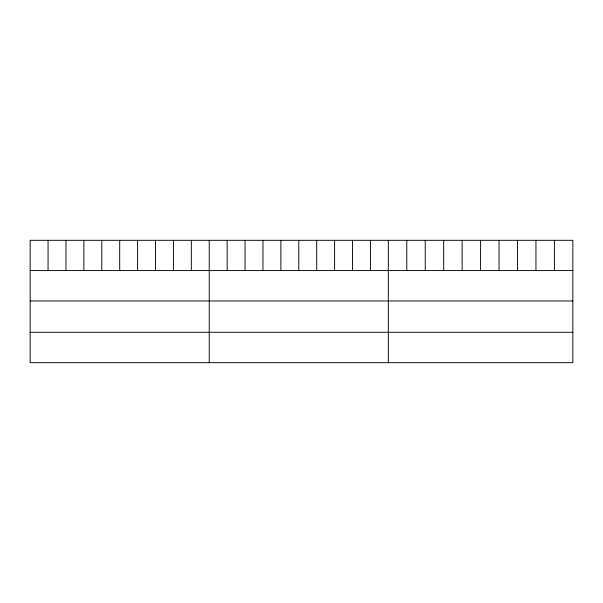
<?xml version="1.0" encoding="UTF-8"?>
<svg xmlns="http://www.w3.org/2000/svg" width="603" height="603" viewBox="0 0 603 603"><rect width="100%" height="100%" fill="white"/><g stroke="black" fill="none" stroke-linecap="round" stroke-linejoin="round"><path stroke-width="0.9" d="M572.85 270.566L572.85 362.682L30.15 362.682L30.15 240.318L572.85 240.318L572.85 270.566L30.15 270.566M30.15 300.965L572.85 300.965M30.15 332.283L572.85 332.283M554.398 240.318L554.398 270.566M535.946 240.318L535.946 270.566M517.495 240.318L517.495 270.566M499.043 240.318L499.043 270.566M480.591 240.318L480.591 270.566M462.139 240.318L462.139 270.566M443.687 240.318L443.687 270.566M425.236 240.318L425.236 270.566M406.784 240.318L406.784 270.566M388.332 240.318L388.332 362.682M370.423 240.318L370.423 270.566M352.514 240.318L352.514 270.566M334.605 240.318L334.605 270.566M316.696 240.318L316.696 270.566M298.786 240.318L298.786 270.566M280.877 240.318L280.877 270.566M262.968 240.318L262.968 270.566M245.059 240.318L245.059 270.566M227.15 240.318L227.15 270.566M209.241 240.318L209.241 362.682M191.332 240.318L191.332 270.566M173.423 240.318L173.423 270.566M155.514 240.318L155.514 270.566M137.605 240.318L137.605 270.566M119.696 240.318L119.696 270.566M101.786 240.318L101.786 270.566M83.877 240.318L83.877 270.566M65.968 240.318L65.968 270.566M48.059 240.318L48.059 270.566"/></g></svg>
